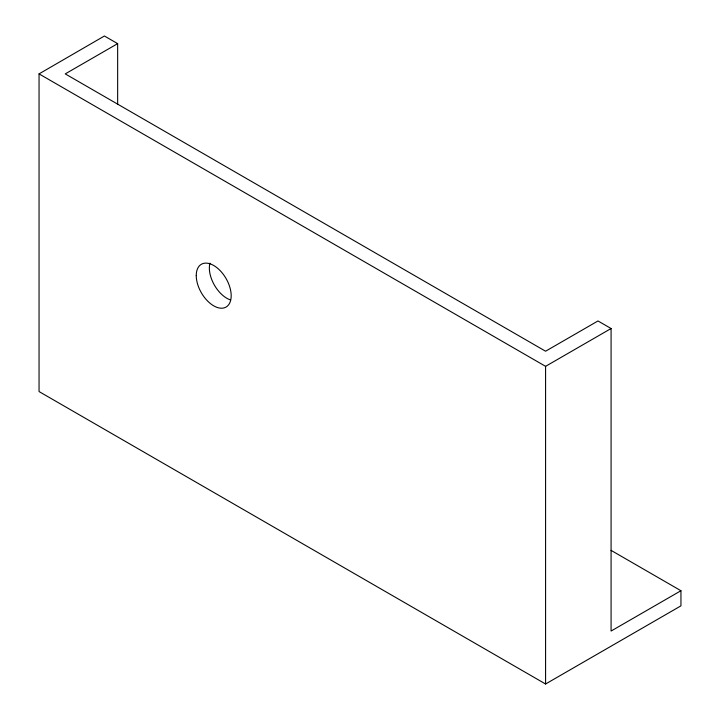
<?xml version="1.0" encoding="UTF-8"?>
<svg xmlns="http://www.w3.org/2000/svg" width="720" height="720" viewBox="0 0 720 720"><rect width="100%" height="100%" fill="white"/><g stroke="black" fill="none" stroke-linecap="round" stroke-linejoin="round"><path stroke-width="1.08" d="M611.064 550.368L680.949 590.724L680.949 605.844L545.58 684L39.051 391.554L39.051 73.89L104.418 36L117.648 43.641L117.648 104.373M117.648 43.641L65.25 73.89L545.58 351.216L597.987 320.958L611.082 328.518L611.082 631.053L680.949 590.724M39.051 73.89L545.58 366.336L611.082 328.518M545.58 366.336L545.58 684M230.454 299.925A24.705 14.265 60 0 1 209.943 263.142M196.245 275.58A24.705 14.265 60 0 0 222.453 308.178A24.705 14.265 60 0 0 222.453 273.24A24.705 14.265 60 0 0 196.245 275.58"/></g></svg>
